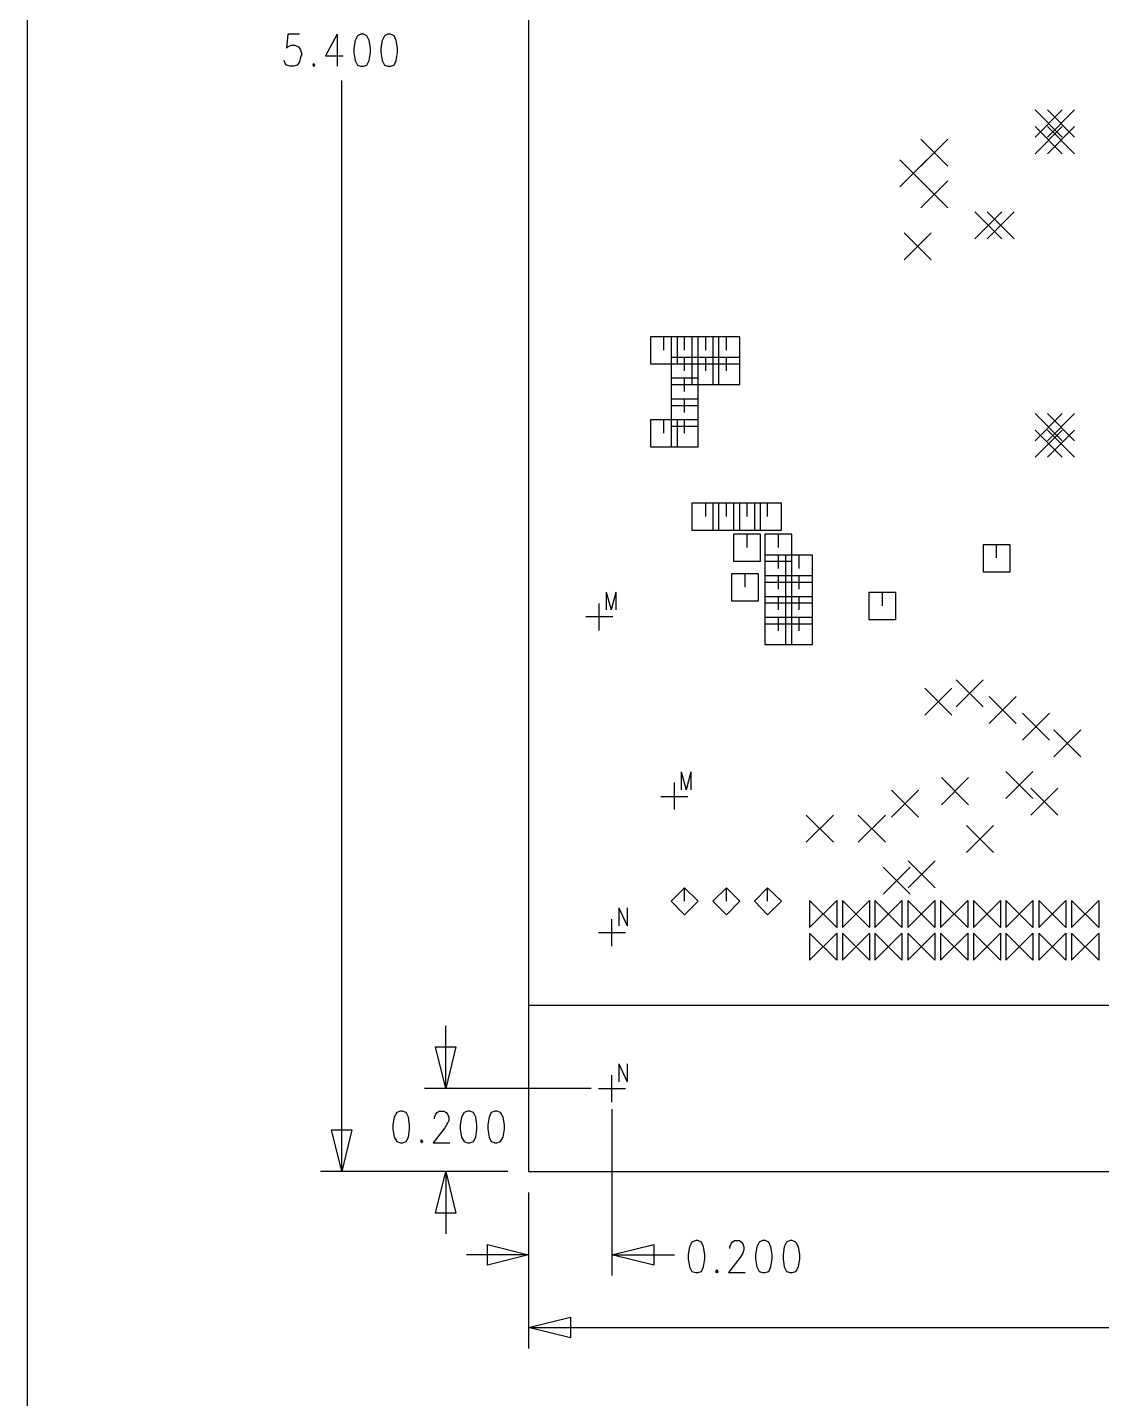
# Model space of a CAD drawing. Extents: x 11.9 to 28.1, y 10.8 to 21.2.
# Drawn here: x 11.892 to 14.475, y 14.095 to 17.392 of the extents above; entities that cross this region are included whole.
import ezdxf

# ---------------------------------------------------------------- set-up
doc = ezdxf.new("R2010")
doc.units = 0
doc.header["$MEASUREMENT"] = 0
doc.layers.add('LAYNR1', color=2, linetype='Continuous')

msp = doc.modelspace()

# ---------------------------------------------------------------- linework, layer by layer
at = {"layer": 'LAYNR1', "color": 7}
for points in [[(11.892, 10.799), (11.892, 21.199)], [(13.097, 20.041), (13.097, 14.641)], [(12.546, 17.375), (12.518, 17.375), (12.515, 17.342), (12.518, 17.345), (12.526, 17.349), (12.535, 17.349), (12.544, 17.345), (12.549, 17.338), (12.552, 17.327)], [(12.637, 17.375), (12.609, 17.323), (12.651, 17.323)], [(12.637, 17.375), (12.637, 17.298)], [(12.694, 17.375), (12.686, 17.371), (12.68, 17.36), (12.677, 17.342), (12.677, 17.331), (12.68, 17.312), (12.686, 17.301), (12.694, 17.298)], [(12.7, 17.298), (12.708, 17.301), (12.714, 17.312), (12.717, 17.331), (12.717, 17.342), (12.714, 17.36), (12.708, 17.371), (12.7, 17.375), (12.694, 17.375)], [(12.759, 17.375), (12.751, 17.371), (12.745, 17.36), (12.742, 17.342), (12.742, 17.331), (12.745, 17.312), (12.751, 17.301), (12.759, 17.298)], [(12.765, 17.298), (12.774, 17.301), (12.779, 17.312), (12.782, 17.331), (12.782, 17.342), (12.779, 17.36), (12.774, 17.371), (12.765, 17.375), (12.759, 17.375)], [(12.524, 17.298), (12.515, 17.301), (12.512, 17.305), (12.509, 17.312)], [(12.552, 17.327), (12.549, 17.32), (12.546, 17.309), (12.541, 17.301), (12.532, 17.298)], [(12.532, 17.298), (12.524, 17.298)], [(12.58, 17.305), (12.578, 17.301), (12.58, 17.298)], [(12.58, 17.298), (12.583, 17.301), (12.58, 17.305)], [(12.694, 17.298), (12.7, 17.298)], [(12.759, 17.298), (12.765, 17.298)], [(12.648, 14.641), (12.648, 17.264)], [(14.315, 17.128), (14.38, 17.193)], [(14.315, 17.193), (14.38, 17.128)], [(14.345, 17.128), (14.41, 17.193)], [(14.345, 17.193), (14.41, 17.128)], [(14.315, 17.088), (14.38, 17.153)], [(14.315, 17.153), (14.38, 17.088)], [(14.345, 17.088), (14.41, 17.153)], [(14.345, 17.153), (14.41, 17.088)], [(14.04, 17.058), (14.105, 17.123)], [(14.04, 17.123), (14.105, 17.058)], [(13.99, 17.008), (14.055, 17.073)], [(13.99, 17.073), (14.055, 17.008)], [(14.04, 16.958), (14.105, 17.023)], [(14.04, 17.023), (14.105, 16.958)], [(14.17, 16.883), (14.235, 16.948)], [(14.17, 16.948), (14.235, 16.883)], [(14.2, 16.883), (14.265, 16.948)], [(14.2, 16.948), (14.265, 16.883)], [(14, 16.833), (14.065, 16.898)], [(14, 16.898), (14.065, 16.833)], [(13.455, 16.648), (13.39, 16.648)], [(13.39, 16.648), (13.39, 16.583)], [(13.422, 16.616), (13.422, 16.648)], [(13.505, 16.648), (13.44, 16.648)], [(13.44, 16.648), (13.44, 16.583)], [(13.455, 16.583), (13.455, 16.648)], [(13.472, 16.616), (13.472, 16.648)], [(13.555, 16.648), (13.49, 16.648)], [(13.49, 16.648), (13.49, 16.583)], [(13.505, 16.583), (13.505, 16.648)], [(13.523, 16.616), (13.523, 16.648)], [(13.605, 16.648), (13.54, 16.648)], [(13.54, 16.648), (13.54, 16.583)], [(13.555, 16.583), (13.555, 16.648)], [(13.573, 16.616), (13.573, 16.648)], [(13.605, 16.583), (13.605, 16.648)], [(13.39, 16.583), (13.455, 16.583)], [(13.505, 16.598), (13.44, 16.598)], [(13.44, 16.598), (13.44, 16.533)], [(13.44, 16.583), (13.505, 16.583)], [(13.472, 16.566), (13.472, 16.598)], [(13.555, 16.598), (13.49, 16.598)], [(13.49, 16.598), (13.49, 16.533)], [(13.49, 16.583), (13.555, 16.583)], [(13.505, 16.533), (13.505, 16.598)], [(13.523, 16.566), (13.523, 16.598)], [(13.605, 16.598), (13.54, 16.598)], [(13.54, 16.598), (13.54, 16.533)], [(13.54, 16.583), (13.605, 16.583)], [(13.555, 16.533), (13.555, 16.598)], [(13.573, 16.566), (13.573, 16.598)], [(13.605, 16.533), (13.605, 16.598)], [(13.505, 16.548), (13.44, 16.548)], [(13.44, 16.548), (13.44, 16.483)], [(13.472, 16.516), (13.472, 16.548)], [(13.505, 16.483), (13.505, 16.548)], [(13.44, 16.533), (13.505, 16.533)], [(13.49, 16.533), (13.555, 16.533)], [(13.54, 16.533), (13.605, 16.533)], [(13.505, 16.498), (13.44, 16.498)], [(13.44, 16.498), (13.44, 16.433)], [(13.44, 16.483), (13.505, 16.483)], [(13.472, 16.466), (13.472, 16.498)], [(13.505, 16.433), (13.505, 16.498)], [(14.315, 16.398), (14.38, 16.463)], [(14.315, 16.463), (14.38, 16.398)], [(14.345, 16.398), (14.41, 16.463)], [(14.345, 16.463), (14.41, 16.398)], [(13.455, 16.448), (13.39, 16.448)], [(13.39, 16.448), (13.39, 16.383)], [(13.422, 16.416), (13.422, 16.448)], [(13.505, 16.448), (13.44, 16.448)], [(13.44, 16.448), (13.44, 16.383)], [(13.44, 16.433), (13.505, 16.433)], [(13.455, 16.383), (13.455, 16.448)], [(13.472, 16.416), (13.472, 16.448)], [(13.505, 16.383), (13.505, 16.448)], [(14.315, 16.358), (14.38, 16.423)], [(14.315, 16.423), (14.38, 16.358)], [(14.345, 16.358), (14.41, 16.423)], [(14.345, 16.423), (14.41, 16.358)], [(13.39, 16.383), (13.455, 16.383)], [(13.44, 16.383), (13.505, 16.383)], [(13.555, 16.248), (13.49, 16.248)], [(13.49, 16.248), (13.49, 16.183)], [(13.523, 16.216), (13.523, 16.248)], [(13.605, 16.248), (13.54, 16.248)], [(13.54, 16.248), (13.54, 16.183)], [(13.555, 16.183), (13.555, 16.248)], [(13.573, 16.216), (13.573, 16.248)], [(13.655, 16.248), (13.59, 16.248)], [(13.59, 16.248), (13.59, 16.183)], [(13.605, 16.183), (13.605, 16.248)], [(13.623, 16.216), (13.623, 16.248)], [(13.705, 16.248), (13.64, 16.248)], [(13.64, 16.248), (13.64, 16.183)], [(13.655, 16.183), (13.655, 16.248)], [(13.672, 16.216), (13.672, 16.248)], [(13.705, 16.183), (13.705, 16.248)], [(13.49, 16.183), (13.555, 16.183)], [(13.54, 16.183), (13.605, 16.183)], [(13.59, 16.183), (13.655, 16.183)], [(13.655, 16.173), (13.59, 16.173)], [(13.59, 16.173), (13.59, 16.108)], [(13.623, 16.141), (13.623, 16.173)], [(13.64, 16.183), (13.705, 16.183)], [(13.655, 16.108), (13.655, 16.173)], [(13.73, 16.173), (13.665, 16.173)], [(13.665, 16.173), (13.665, 16.108)], [(13.698, 16.141), (13.698, 16.173)], [(13.73, 16.108), (13.73, 16.173)], [(13.73, 16.123), (13.665, 16.123)], [(13.665, 16.123), (13.665, 16.058)], [(13.698, 16.091), (13.698, 16.123)], [(13.78, 16.123), (13.715, 16.123)], [(13.715, 16.123), (13.715, 16.058)], [(13.73, 16.058), (13.73, 16.123)], [(13.748, 16.091), (13.748, 16.123)], [(13.78, 16.058), (13.78, 16.123)], [(14.255, 16.148), (14.19, 16.148)], [(14.19, 16.148), (14.19, 16.083)], [(14.222, 16.116), (14.222, 16.148)], [(14.255, 16.083), (14.255, 16.148)], [(13.59, 16.108), (13.655, 16.108)], [(13.665, 16.108), (13.73, 16.108)], [(13.65, 16.078), (13.585, 16.078)], [(13.585, 16.078), (13.585, 16.013)], [(13.618, 16.046), (13.618, 16.078)], [(13.65, 16.013), (13.65, 16.078)], [(13.73, 16.073), (13.665, 16.073)], [(13.665, 16.073), (13.665, 16.008)], [(13.665, 16.058), (13.73, 16.058)], [(13.698, 16.041), (13.698, 16.073)], [(13.78, 16.073), (13.715, 16.073)], [(13.715, 16.073), (13.715, 16.008)], [(13.715, 16.058), (13.78, 16.058)], [(13.73, 16.008), (13.73, 16.073)], [(13.748, 16.041), (13.748, 16.073)], [(13.78, 16.008), (13.78, 16.073)], [(14.19, 16.083), (14.255, 16.083)], [(13.284, 16.034), (13.284, 15.991)], [(13.284, 16.034), (13.296, 15.991)], [(13.307, 16.034), (13.296, 15.991)], [(13.307, 16.034), (13.307, 15.991)], [(13.73, 16.023), (13.665, 16.023)], [(13.665, 16.023), (13.665, 15.958)], [(13.698, 15.991), (13.698, 16.023)], [(13.78, 16.023), (13.715, 16.023)], [(13.715, 16.023), (13.715, 15.958)], [(13.73, 15.958), (13.73, 16.023)], [(13.748, 15.991), (13.748, 16.023)], [(13.78, 15.958), (13.78, 16.023)], [(13.98, 16.033), (13.915, 16.033)], [(13.915, 16.033), (13.915, 15.968)], [(13.948, 16.001), (13.948, 16.033)], [(13.98, 15.968), (13.98, 16.033)], [(13.267, 15.942), (13.267, 16.007)], [(13.585, 16.013), (13.65, 16.013)], [(13.665, 16.008), (13.73, 16.008)], [(13.715, 16.008), (13.78, 16.008)], [(13.235, 15.975), (13.3, 15.975)], [(13.73, 15.973), (13.665, 15.973)], [(13.665, 15.973), (13.665, 15.908)], [(13.665, 15.958), (13.73, 15.958)], [(13.698, 15.941), (13.698, 15.973)], [(13.78, 15.973), (13.715, 15.973)], [(13.715, 15.973), (13.715, 15.908)], [(13.715, 15.958), (13.78, 15.958)], [(13.73, 15.908), (13.73, 15.973)], [(13.748, 15.941), (13.748, 15.973)], [(13.78, 15.908), (13.78, 15.973)], [(13.915, 15.968), (13.98, 15.968)], [(13.665, 15.908), (13.73, 15.908)], [(13.715, 15.908), (13.78, 15.908)], [(14.125, 15.758), (14.19, 15.823)], [(14.125, 15.823), (14.19, 15.758)], [(14.05, 15.738), (14.115, 15.803)], [(14.05, 15.803), (14.115, 15.738)], [(14.205, 15.718), (14.27, 15.783)], [(14.205, 15.783), (14.27, 15.718)], [(14.285, 15.678), (14.35, 15.743)], [(14.285, 15.743), (14.35, 15.678)], [(14.36, 15.638), (14.425, 15.703)], [(14.36, 15.703), (14.425, 15.638)], [(13.464, 15.602), (13.464, 15.559)], [(13.464, 15.602), (13.476, 15.559)], [(13.487, 15.602), (13.476, 15.559)], [(13.487, 15.602), (13.487, 15.559)], [(14.245, 15.538), (14.31, 15.603)], [(14.245, 15.603), (14.31, 15.538)], [(13.448, 15.511), (13.448, 15.576)], [(14.09, 15.523), (14.155, 15.588)], [(14.09, 15.588), (14.155, 15.523)], [(14.305, 15.498), (14.37, 15.563)], [(14.305, 15.563), (14.37, 15.498)], [(13.415, 15.543), (13.48, 15.543)], [(13.97, 15.493), (14.035, 15.558)], [(13.97, 15.558), (14.035, 15.493)], [(13.765, 15.433), (13.83, 15.498)], [(13.765, 15.498), (13.83, 15.433)], [(13.89, 15.433), (13.955, 15.498)], [(13.89, 15.498), (13.955, 15.433)], [(14.15, 15.408), (14.215, 15.473)], [(14.15, 15.473), (14.215, 15.408)], [(13.95, 15.308), (14.015, 15.373)], [(13.95, 15.373), (14.015, 15.308)], [(14.01, 15.323), (14.075, 15.388)], [(14.01, 15.388), (14.075, 15.323)], [(13.472, 15.323), (13.44, 15.291)], [(13.505, 15.291), (13.472, 15.323)], [(13.472, 15.291), (13.472, 15.323)], [(13.573, 15.323), (13.54, 15.291)], [(13.605, 15.291), (13.573, 15.323)], [(13.573, 15.291), (13.573, 15.323)], [(13.672, 15.323), (13.64, 15.291)], [(13.705, 15.291), (13.672, 15.323)], [(13.672, 15.291), (13.672, 15.323)], [(13.314, 15.275), (13.314, 15.232)], [(13.314, 15.275), (13.334, 15.232)], [(13.334, 15.275), (13.334, 15.232)], [(13.44, 15.291), (13.472, 15.258)], [(13.472, 15.258), (13.505, 15.291)], [(13.54, 15.291), (13.573, 15.258)], [(13.573, 15.258), (13.605, 15.291)], [(13.64, 15.291), (13.672, 15.258)], [(13.672, 15.258), (13.705, 15.291)], [(13.773, 15.228), (13.838, 15.293)], [(13.838, 15.228), (13.773, 15.293)], [(13.773, 15.293), (13.773, 15.228)], [(13.838, 15.293), (13.838, 15.228)], [(13.852, 15.228), (13.917, 15.293)], [(13.917, 15.228), (13.852, 15.293)], [(13.852, 15.293), (13.852, 15.228)], [(13.917, 15.293), (13.917, 15.228)], [(13.93, 15.228), (13.995, 15.293)], [(13.995, 15.228), (13.93, 15.293)], [(13.93, 15.293), (13.93, 15.228)], [(13.995, 15.293), (13.995, 15.228)], [(14.009, 15.228), (14.074, 15.293)], [(14.074, 15.228), (14.009, 15.293)], [(14.009, 15.293), (14.009, 15.228)], [(14.074, 15.293), (14.074, 15.228)], [(14.088, 15.228), (14.153, 15.293)], [(14.153, 15.228), (14.088, 15.293)], [(14.088, 15.293), (14.088, 15.228)], [(14.153, 15.293), (14.153, 15.228)], [(14.167, 15.228), (14.232, 15.293)], [(14.232, 15.228), (14.167, 15.293)], [(14.167, 15.293), (14.167, 15.228)], [(14.232, 15.293), (14.232, 15.228)], [(14.245, 15.228), (14.31, 15.293)], [(14.31, 15.228), (14.245, 15.293)], [(14.245, 15.293), (14.245, 15.228)], [(14.31, 15.293), (14.31, 15.228)], [(14.324, 15.228), (14.389, 15.293)], [(14.389, 15.228), (14.324, 15.293)], [(14.324, 15.293), (14.324, 15.228)], [(14.389, 15.293), (14.389, 15.228)], [(14.403, 15.228), (14.468, 15.293)], [(14.468, 15.228), (14.403, 15.293)], [(14.403, 15.293), (14.403, 15.228)], [(14.468, 15.293), (14.468, 15.228)], [(13.297, 15.183), (13.297, 15.248)], [(13.265, 15.216), (13.33, 15.216)], [(13.773, 15.149), (13.838, 15.214)], [(13.838, 15.149), (13.773, 15.214)], [(13.773, 15.214), (13.773, 15.149)], [(13.838, 15.214), (13.838, 15.149)], [(13.852, 15.149), (13.917, 15.214)], [(13.917, 15.149), (13.852, 15.214)], [(13.852, 15.214), (13.852, 15.149)], [(13.917, 15.214), (13.917, 15.149)], [(13.93, 15.149), (13.995, 15.214)], [(13.995, 15.149), (13.93, 15.214)], [(13.93, 15.214), (13.93, 15.149)], [(13.995, 15.214), (13.995, 15.149)], [(14.009, 15.149), (14.074, 15.214)], [(14.074, 15.149), (14.009, 15.214)], [(14.009, 15.214), (14.009, 15.149)], [(14.074, 15.214), (14.074, 15.149)], [(14.088, 15.149), (14.153, 15.214)], [(14.153, 15.149), (14.088, 15.214)], [(14.088, 15.214), (14.088, 15.149)], [(14.153, 15.214), (14.153, 15.149)], [(14.167, 15.149), (14.232, 15.214)], [(14.232, 15.149), (14.167, 15.214)], [(14.167, 15.214), (14.167, 15.149)], [(14.232, 15.214), (14.232, 15.149)], [(14.245, 15.149), (14.31, 15.214)], [(14.31, 15.149), (14.245, 15.214)], [(14.245, 15.214), (14.245, 15.149)], [(14.31, 15.214), (14.31, 15.149)], [(14.324, 15.149), (14.389, 15.214)], [(14.389, 15.149), (14.324, 15.214)], [(14.324, 15.214), (14.324, 15.149)], [(14.389, 15.214), (14.389, 15.149)], [(14.403, 15.149), (14.468, 15.214)], [(14.468, 15.149), (14.403, 15.214)], [(14.403, 15.214), (14.403, 15.149)], [(14.468, 15.214), (14.468, 15.149)], [(13.097, 15.041), (23.448, 15.041)], [(12.898, 14.841), (12.898, 14.991)], [(12.898, 14.841), (12.873, 14.941)], [(12.873, 14.941), (12.922, 14.941)], [(12.922, 14.941), (12.898, 14.841)], [(13.314, 14.9), (13.314, 14.857)], [(13.314, 14.9), (13.334, 14.857)], [(13.334, 14.9), (13.334, 14.857)], [(13.297, 14.808), (13.297, 14.873)], [(13.248, 14.841), (12.847, 14.841)], [(13.265, 14.841), (13.33, 14.841)], [(13.297, 14.841), (13.298, 14.841)], [(13.297, 14.841), (13.298, 14.841)], [(12.789, 14.786), (12.78, 14.783), (12.774, 14.772), (12.771, 14.753), (12.771, 14.743), (12.774, 14.724), (12.78, 14.713), (12.789, 14.71)], [(12.794, 14.71), (12.803, 14.713), (12.808, 14.724), (12.811, 14.743), (12.811, 14.753), (12.808, 14.772), (12.803, 14.783), (12.794, 14.786), (12.789, 14.786)], [(12.871, 14.768), (12.871, 14.772), (12.874, 14.779), (12.877, 14.783), (12.882, 14.786), (12.894, 14.786), (12.899, 14.783), (12.902, 14.779), (12.905, 14.772), (12.905, 14.764), (12.902, 14.757), (12.896, 14.746), (12.868, 14.71)], [(12.95, 14.786), (12.942, 14.783), (12.936, 14.772), (12.933, 14.753), (12.933, 14.743), (12.936, 14.724), (12.942, 14.713), (12.95, 14.71)], [(12.956, 14.71), (12.965, 14.713), (12.97, 14.724), (12.973, 14.743), (12.973, 14.753), (12.97, 14.772), (12.965, 14.783), (12.956, 14.786), (12.95, 14.786)], [(13.016, 14.786), (13.007, 14.783), (13.002, 14.772), (12.999, 14.753), (12.999, 14.743), (13.002, 14.724), (13.007, 14.713), (13.016, 14.71)], [(13.021, 14.71), (13.03, 14.713), (13.036, 14.724), (13.039, 14.743), (13.039, 14.753), (13.036, 14.772), (13.03, 14.783), (13.021, 14.786), (13.016, 14.786)], [(13.297, 14.791), (13.297, 14.391)], [(12.648, 14.641), (12.623, 14.741)], [(12.623, 14.741), (12.672, 14.741)], [(12.672, 14.741), (12.648, 14.641)], [(12.789, 14.71), (12.794, 14.71)], [(12.84, 14.717), (12.837, 14.713), (12.84, 14.71)], [(12.84, 14.71), (12.843, 14.713), (12.84, 14.717)], [(12.868, 14.71), (12.908, 14.71)], [(12.95, 14.71), (12.956, 14.71)], [(13.016, 14.71), (13.021, 14.71)], [(13.047, 14.641), (12.597, 14.641)], [(13.047, 14.641), (12.847, 14.641)], [(12.873, 14.541), (12.898, 14.641)], [(12.898, 14.641), (12.898, 14.491)], [(12.898, 14.641), (12.922, 14.541)], [(13.097, 14.641), (23.448, 14.641)], [(13.097, 14.641), (13.098, 14.641)], [(13.097, 14.641), (13.098, 14.641)], [(13.097, 14.641), (13.098, 14.641)], [(13.097, 14.641), (13.098, 14.641)], [(13.097, 14.591), (13.097, 14.391)], [(13.097, 14.591), (13.097, 14.216)], [(12.922, 14.541), (12.873, 14.541)], [(13.499, 14.475), (13.49, 14.471), (13.484, 14.46), (13.481, 14.442), (13.481, 14.431), (13.484, 14.412), (13.49, 14.401), (13.499, 14.398)], [(13.504, 14.398), (13.513, 14.401), (13.518, 14.412), (13.521, 14.431), (13.521, 14.442), (13.518, 14.46), (13.513, 14.471), (13.504, 14.475), (13.499, 14.475)], [(13.581, 14.456), (13.581, 14.46), (13.584, 14.467), (13.587, 14.471), (13.592, 14.475), (13.604, 14.475), (13.609, 14.471), (13.612, 14.467), (13.615, 14.46), (13.615, 14.453), (13.612, 14.445), (13.606, 14.434), (13.578, 14.398)], [(13.66, 14.475), (13.652, 14.471), (13.646, 14.46), (13.643, 14.442), (13.643, 14.431), (13.646, 14.412), (13.652, 14.401), (13.66, 14.398)], [(13.666, 14.398), (13.675, 14.401), (13.68, 14.412), (13.683, 14.431), (13.683, 14.442), (13.68, 14.46), (13.675, 14.471), (13.666, 14.475), (13.66, 14.475)], [(13.726, 14.475), (13.717, 14.471), (13.712, 14.46), (13.709, 14.442), (13.709, 14.431), (13.712, 14.412), (13.717, 14.401), (13.726, 14.398)], [(13.731, 14.398), (13.74, 14.401), (13.746, 14.412), (13.749, 14.431), (13.749, 14.442), (13.746, 14.46), (13.74, 14.471), (13.731, 14.475), (13.726, 14.475)], [(13.097, 14.441), (12.948, 14.441)], [(12.998, 14.416), (12.998, 14.466)], [(12.998, 14.466), (13.097, 14.441)], [(13.097, 14.441), (12.998, 14.416)], [(13.297, 14.441), (13.398, 14.466)], [(13.297, 14.441), (13.448, 14.441)], [(13.398, 14.416), (13.297, 14.441)], [(13.398, 14.466), (13.398, 14.416)], [(13.55, 14.405), (13.547, 14.401), (13.55, 14.398)], [(13.55, 14.398), (13.553, 14.401), (13.55, 14.405)], [(13.499, 14.398), (13.504, 14.398)], [(13.578, 14.398), (13.618, 14.398)], [(13.66, 14.398), (13.666, 14.398)], [(13.726, 14.398), (13.731, 14.398)], [(13.097, 14.266), (13.198, 14.291)], [(13.198, 14.291), (13.198, 14.241)], [(13.097, 14.266), (18.082, 14.266)], [(13.198, 14.241), (13.097, 14.266)]]:
    msp.add_lwpolyline(points, dxfattribs=at)

doc.saveas('drawing.dxf')
